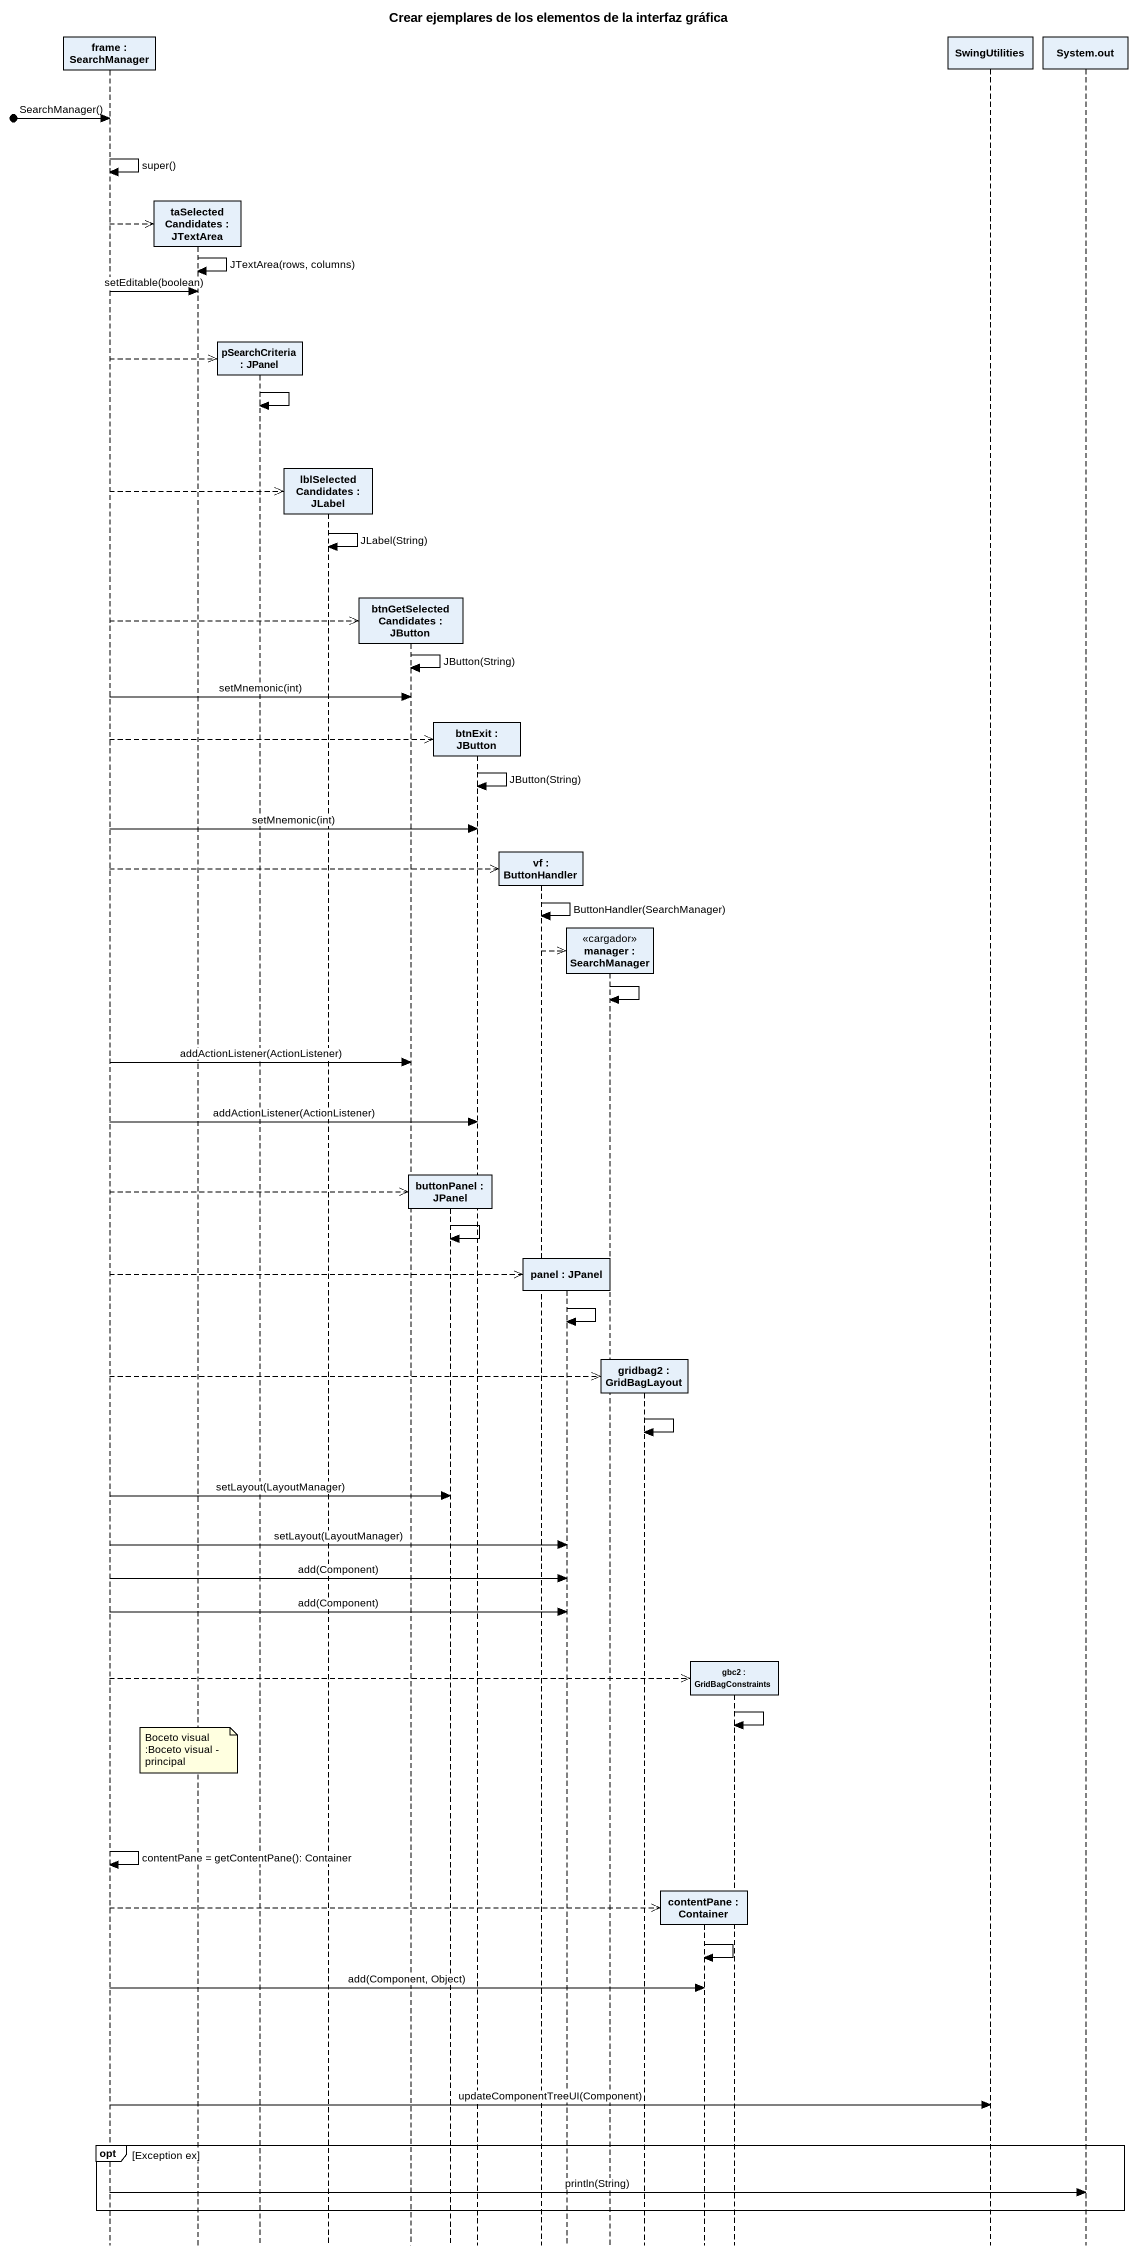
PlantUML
@startuml
title Crear ejemplares de los elementos de la interfaz gráfica
hide footbox
participant "frame : SearchManager" as frame_
participant "taSelectedCandidates : JTextArea" as taSelectedCandidates
participant "pSearchCriteria : JPanel" as pSearchCriteria
participant "lblSelectedCandidates : JLabel" as lblSelectedCandidates
participant "btnGetSelectedCandidates : JButton" as btnGetSelectedCandidates
participant "buttonPanel : JPanel" as buttonPanel
participant "btnExit : JButton" as btnExit
participant "vf : ButtonHandler" as vf
participant "panel : JPanel" as panel
participant "manager : SearchManager" as manager <<cargador>>
participant "gridbag2 : GridBagLayout" as gridbag2
participant "contentPane : Container" as contentPane
participant "gbc2 : GridBagConstraints" as gbc2
participant SwingUtilities
participant "System.out" as System_out

[o-> frame_ : SearchManager()
frame_ -> frame_ : super()
frame_ -->> taSelectedCandidates **
taSelectedCandidates -> taSelectedCandidates : JTextArea(rows, columns)
frame_ -> taSelectedCandidates : setEditable(boolean)
frame_ -->> pSearchCriteria **
pSearchCriteria -> pSearchCriteria
frame_ -->> lblSelectedCandidates **
lblSelectedCandidates -> lblSelectedCandidates : JLabel(String)
frame_ -->> btnGetSelectedCandidates **
btnGetSelectedCandidates -> btnGetSelectedCandidates : JButton(String)
frame_ -> btnGetSelectedCandidates : setMnemonic(int)
frame_ -->> btnExit **
btnExit -> btnExit : JButton(String)
frame_ -> btnExit : setMnemonic(int)
frame_ -->> vf **
vf -> vf : ButtonHandler(SearchManager)
vf -->> manager **
manager -> manager
frame_ -> btnGetSelectedCandidates : addActionListener(ActionListener)
frame_ -> btnExit : addActionListener(ActionListener)
frame_ -->> buttonPanel **
buttonPanel -> buttonPanel
frame_ -->> panel **
panel -> panel
frame_ -->> gridbag2 **
gridbag2 -> gridbag2
frame_ -> buttonPanel : setLayout(LayoutManager)
frame_ -> panel : setLayout(LayoutManager)
frame_ -> panel : add(Component)
frame_ -> panel : add(Component)
frame_ -->> gbc2 **
gbc2 -> gbc2
note over taSelectedCandidates : Boceto visual :Boceto visual - principal
frame_ -> frame_ : contentPane = getContentPane(): Container
frame_ -->> contentPane **
contentPane -> contentPane
frame_ -> contentPane : add(Component, Object)
frame_ -> SwingUtilities : updateComponentTreeUI(Component)
opt Exception ex
  frame_ -> System_out : println(String)
end
@enduml
